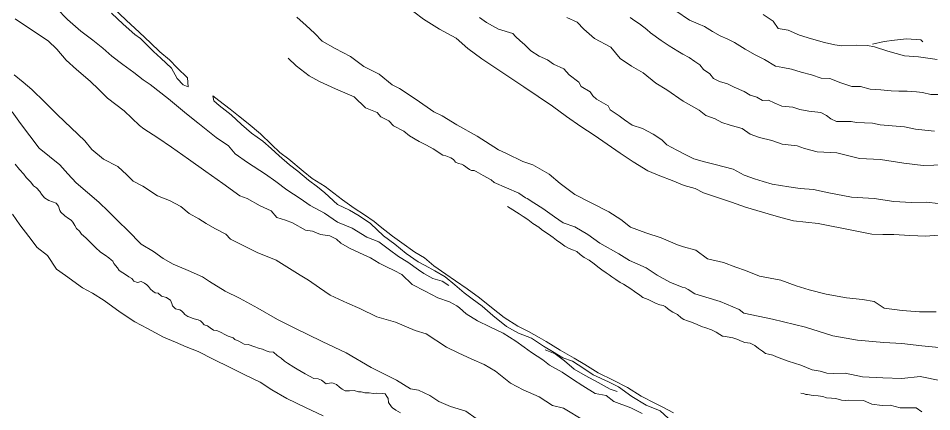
# Model space of a CAD drawing. Extents: x 683321 to 688873, y 7661944 to 7668387.
# Drawn here: x 686883.8 to 687184.1, y 7667443.6 to 7667573 of the extents above; entities that cross this region are included whole.
import ezdxf

# ---------------------------------------------------------------- set-up
doc = ezdxf.new("R2010")
doc.units = 0
doc.header["$MEASUREMENT"] = 0
doc.layers.add('01 CRESTA_Line', color=3, linetype='Continuous', lineweight=20)

msp = doc.modelspace()

# ---------------------------------------------------------------- linework, layer by layer
at = {"layer": '01 CRESTA_Line'}
for points in [[(686896.33, 7667576.35, 4270.27), (686899.99, 7667572.67, 4270.28), (686904.32, 7667568.84, 4270.31), (686908.25, 7667565.78, 4270.35), (686911.52, 7667563.23, 4270.39), (686914.47, 7667560.52, 4270.37), (686918.15, 7667557.85, 4270.38), (686921.78, 7667555.17, 4270.31), (686924.78, 7667552.78, 4270.26), (686927.08, 7667551.27, 4270.34), (686933.18, 7667546.5, 4270.21), (686939.05, 7667541.55, 4270.44), (686942.85, 7667538.67, 4270.51), (686948.85, 7667533.81, 4270.18), (686952.84, 7667531.09, 4269.82), (686955.08, 7667528.42, 4269.53), (686959.16, 7667525.56, 4269.21), (686965.02, 7667521.76, 4268.86), (686968.39, 7667519.38, 4268.57), (686972.01, 7667516.59, 4268.29), (686976.41, 7667513.7, 4267.99), (686979.72, 7667511.45, 4267.62), (686984.46, 7667508.92, 4267.07), (686988.74, 7667505.96, 4266.61), (686993.56, 7667503.99, 4266.19), (686998.35, 7667501.02, 4265.71), (687002.26, 7667499.44, 4265.35), (687005.78, 7667496.85, 4264.94), (687008.73, 7667494.62, 4264.6), (687011.88, 7667492.77, 4264.23), (687015.33, 7667490.24, 4263.79), (687017.1, 7667489.08, 4263.6), (687020.05, 7667487.4, 4263.29), (687023.15, 7667486.56, 4263.04), (687025.29, 7667485.12, 4262.82)], [(686914.46, 7667574.71, 4277.08), (686918.24, 7667571.1, 4276.66), (686922.06, 7667567.67, 4276.21), (686923.94, 7667566.33, 4276.07), (686928.23, 7667562.07, 4275.49), (686930.66, 7667559.88, 4275.09), (686934.18, 7667556.64, 4274.8), (686935.95, 7667553.19, 4274.42), (686937.98, 7667551.08, 4274.09), (686939.62, 7667550.5, 4274.03), (686939.44, 7667553.46, 4274.22), (686935.95, 7667556.77, 4274.65), (686933.49, 7667559.35, 4274.88), (686930.26, 7667562.04, 4275.28), (686927.22, 7667564.95, 4275.7), (686923.63, 7667568.39, 4276.13), (686919.22, 7667572.44, 4276.64), (686914.72, 7667576.66, 4277.1)], [(687010.63, 7667577.56, 4289.84), (687017.05, 7667572.73, 4289.87), (687022.23, 7667569.48, 4289.96), (687027.75, 7667566.47, 4290.07), (687031.58, 7667563.09, 4290.13), (687036.13, 7667559.71, 4290.24), (687040.76, 7667556.62, 4290.32), (687045.4, 7667553.53, 4290.33), (687050.03, 7667550.44, 4290.31), (687054.66, 7667547.35, 4290.33), (687059.37, 7667544.06, 4290.37), (687064.07, 7667540.76, 4290.43), (687068.78, 7667537.47, 4290.39), (687073.08, 7667534.54, 4290.33), (687077.38, 7667531.62, 4290.3), (687081.67, 7667528.7, 4290.24), (687085.97, 7667525.77, 4290.22), (687090.75, 7667522.84, 4290.19), (687094.74, 7667521.23, 4290.19), (687098.73, 7667519.62, 4290.18), (687102.73, 7667518, 4290.16), (687106.27, 7667517.01, 4290.13), (687109.11, 7667515.63, 4290.12), (687113.69, 7667514.06, 4290.12), (687118.27, 7667512.49, 4290.15), (687122.85, 7667510.92, 4290.16), (687126.59, 7667509.79, 4290.18), (687130.33, 7667508.67, 4290.16), (687134.51, 7667507.51, 4290.15), (687138.7, 7667506.36, 4290.15), (687142.73, 7667505.91, 4290.14), (687146.76, 7667505.46, 4290.14), (687150.65, 7667504.7, 4290.11), (687154.55, 7667503.94, 4290.06), (687159.48, 7667502.98, 4290.05), (687164.41, 7667502.01, 4290.04), (687168.03, 7667501.93, 4290.02), (687171.65, 7667501.85, 4289.97), (687176.93, 7667501.59, 4289.93), (687182.2, 7667501.33, 4289.89), (687186.27, 7667501.71, 4289.89)], [(686975.37, 7667573.38, 4280.3), (686978.44, 7667570.7, 4280.28), (686981.14, 7667568.17, 4280.25), (686983.67, 7667565.51, 4280.24), (686987.96, 7667563.06, 4280.21), (686992.99, 7667560.49, 4280.19), (686997.4, 7667557.18, 4280.17), (687002.44, 7667554.61, 4280.15), (687006.65, 7667551.17, 4280.14), (687009.14, 7667549.91, 4280.14), (687014.61, 7667546.28, 4280.13), (687020.4, 7667542.29, 4280.11), (687023.18, 7667540.91, 4280.1), (687027.96, 7667537.96, 4280.13), (687034.65, 7667534.26, 4280.14), (687041.67, 7667529.8, 4280.09), (687044.33, 7667528.49, 4280.09), (687049.66, 7667525.89, 4280.13), (687052.98, 7667524.85, 4280.16), (687058.34, 7667521.79, 4280.19), (687061.91, 7667518.67, 4280.15), (687066.8, 7667515, 4279.96), (687072.1, 7667512.28, 4280.12), (687077.89, 7667509.29, 4280.19), (687081.89, 7667506.85, 4280.18), (687085.09, 7667504.32, 4280.15), (687090.11, 7667502.43, 4280.1), (687095.19, 7667500.74, 4280.04), (687100.48, 7667498.49, 4280.01), (687102.52, 7667497.84, 4280.01), (687106.57, 7667496.7, 4280.02), (687110.42, 7667493.87, 4280.08), (687115.59, 7667492.72, 4280.1), (687119.71, 7667491.16, 4280.13), (687122.87, 7667490.04, 4280.14), (687127.42, 7667488.22, 4280.12), (687134.45, 7667486.81, 4280.12), (687139.58, 7667484.96, 4280.12), (687143.76, 7667483.73, 4280.1), (687149.43, 7667482.3, 4280.06), (687156.06, 7667481, 4280.12), (687161.37, 7667480.55, 4280.15), (687165.15, 7667479.87, 4280.18), (687168.49, 7667477.67, 4280.18), (687174.37, 7667476.86, 4280.16), (687180.07, 7667476.43, 4280.14), (687185.56, 7667476.49, 4280.2)], [(687186.18, 7667512.06, 4300.04), (687182.36, 7667512.52, 4300.07), (687177.47, 7667512.39, 4300.12), (687171.67, 7667512.78, 4300.13), (687165.2, 7667513.77, 4300.16), (687157.75, 7667514.12, 4300.07), (687150.31, 7667515.63, 4300.05), (687145.18, 7667516.64, 4300.15), (687140.86, 7667517.03, 4300.15), (687137.13, 7667517.56, 4300.24), (687131.6, 7667518.49, 4300.2), (687128.7, 7667519.34, 4300.18), (687125.79, 7667520.2, 4300.22), (687122.75, 7667521.25, 4300.25), (687122.45, 7667521.41, 4300.25), (687118.78, 7667523.33, 4300.27), (687115.86, 7667524.14, 4300.27), (687112.94, 7667524.94, 4300.25), (687109.41, 7667525.84, 4300.22), (687105.88, 7667526.73, 4300.18), (687102.98, 7667528.19, 4300.15), (687100.33, 7667529.62, 4300.11), (687096.97, 7667531.36, 4300.07), (687095.33, 7667533.07, 4300.05), (687092.47, 7667534.91, 4300.08), (687088.96, 7667536.79, 4300.08), (687085.58, 7667537.83, 4300.06), (687083.08, 7667539.58, 4300.05), (687081.33, 7667540.89, 4300.03), (687078.41, 7667542.94, 4299.96), (687077.75, 7667544.24, 4299.96), (687073.84, 7667546.46, 4299.96), (687072.7, 7667547.48, 4299.96), (687071.84, 7667548.79, 4299.97), (687068.86, 7667550.64, 4299.99), (687068.08, 7667552.01, 4299.98), (687064.9, 7667554.44, 4300.01), (687063.17, 7667556.35, 4300), (687059.77, 7667557.96, 4300.02), (687057.72, 7667559.33, 4300.04), (687055.04, 7667560.61, 4300.05), (687052.34, 7667562.32, 4300.03), (687050.22, 7667564.37, 4299.99), (687048.83, 7667565.6, 4299.95), (687047.29, 7667567.02, 4299.91), (687046.42, 7667568.01, 4299.9), (687041.65, 7667569.49, 4299.88), (687037.76, 7667571.67, 4299.89), (687035.4, 7667573.34, 4299.88)], [(687064.11, 7667573.31, 4309.98), (687067.47, 7667571.75, 4309.99), (687069.7, 7667569.49, 4310), (687073.23, 7667566.33, 4310.08), (687078.62, 7667563.49, 4310.1), (687081.68, 7667559.82, 4310.14), (687085.35, 7667557.23, 4310.11), (687089.18, 7667555.11, 4310.08), (687093.37, 7667551.7, 4310.07), (687097.04, 7667549.45, 4310.05), (687102.4, 7667545.78, 4310.02), (687107.6, 7667542.81, 4310.09), (687109.81, 7667541.06, 4310.14), (687112.93, 7667539.95, 4310.14), (687115.04, 7667538.76, 4310.13), (687117.79, 7667537.88, 4310.12), (687121.75, 7667536.82, 4310.1), (687124.36, 7667534.93, 4310.15), (687127.43, 7667533.81, 4310.16), (687131.49, 7667532.78, 4310.14), (687134.89, 7667531.63, 4310.17), (687139.87, 7667531.01, 4310.17), (687142.25, 7667530.14, 4310.17), (687146.48, 7667529.13, 4310.17), (687152.87, 7667528.74, 4310.12), (687160.39, 7667526.89, 4310.13), (687167.23, 7667526.54, 4310.06), (687174.92, 7667525.33, 4309.96), (687181.33, 7667524.57, 4309.97), (687188.25, 7667524.84, 4310.05)], [(687084.97, 7667573.24, 4319.99), (687086.48, 7667572.16, 4319.97), (687087.99, 7667571.19, 4319.97), (687090.39, 7667569.33, 4319.99), (687091.62, 7667568.25, 4319.99), (687095.19, 7667565.76, 4319.96), (687097.75, 7667563.93, 4320), (687100.65, 7667562.2, 4320.02), (687102.31, 7667561.21, 4320.02), (687104.3, 7667560.09, 4320.01), (687106.25, 7667558.86, 4319.99), (687107.88, 7667557.76, 4320), (687109.03, 7667556.14, 4319.99), (687111.19, 7667554.78, 4320), (687112.34, 7667553.26, 4320), (687114.35, 7667552.28, 4319.99), (687116.92, 7667551.44, 4319.98), (687119.16, 7667550.38, 4319.94), (687122.46, 7667548.89, 4319.9), (687124.36, 7667547.69, 4319.9), (687126.64, 7667547.04, 4319.91), (687128.47, 7667545.94, 4319.93), (687130.38, 7667546.04, 4319.89), (687132.35, 7667545.19, 4319.89), (687134.78, 7667544.15, 4319.9), (687138.41, 7667543.77, 4319.91), (687140.79, 7667543.03, 4319.92), (687143.7, 7667542.5, 4319.94), (687147.66, 7667541.98, 4319.96), (687149.47, 7667541.05, 4320), (687150.97, 7667539.98, 4320.03), (687152.84, 7667539.12, 4320.04), (687157.59, 7667539.11, 4320.13), (687159.4, 7667538.73, 4320.17), (687164.62, 7667538.52, 4320.23), (687167.11, 7667537.98, 4320.24), (687171.11, 7667537.64, 4320.22), (687175.1, 7667537.3, 4320.2), (687178.74, 7667536.56, 4320.11), (687181.88, 7667536.22, 4320.03), (687185.02, 7667535.88, 4320.08)], [(687186.66, 7667547.94, 4330.08), (687183.77, 7667547.98, 4329.94), (687181.05, 7667548.64, 4330.01), (687179.12, 7667548.86, 4329.94), (687176.08, 7667549.03, 4330.07), (687173.32, 7667549.04, 4330.19), (687170.74, 7667549.18, 4330.28), (687167.42, 7667549.51, 4330.39), (687163.83, 7667549.73, 4330.31), (687160.71, 7667550.54, 4330.26), (687157.87, 7667550.6, 4330.19), (687154.21, 7667551.77, 4330.29), (687150.64, 7667553.19, 4330.26), (687147.78, 7667553.38, 4330.21), (687144.61, 7667554.44, 4330.37), (687141.17, 7667555.33, 4330.14), (687137.96, 7667556.27, 4330.28), (687135.18, 7667556.8, 4330.27), (687132.76, 7667557.27, 4330.02), (687129.16, 7667559.48, 4329.97), (687126, 7667561.06, 4330.01), (687122.71, 7667562.88, 4329.96), (687119.29, 7667565.11, 4329.96), (687117.02, 7667566.21, 4330.07), (687114.52, 7667567.31, 4329.9), (687111.97, 7667568.68, 4329.9), (687109.41, 7667570.36, 4329.99), (687107.28, 7667571.17, 4329.83), (687104.5, 7667572.4, 4329.84), (687099.96, 7667575.5, 4329.85)], [(687128.73, 7667574.26, 4340.11), (687131.96, 7667572.07, 4340.1), (687133.66, 7667569.69, 4340.1), (687136.92, 7667569.07, 4340.13), (687140.67, 7667567.51, 4340.15), (687144.57, 7667566.27, 4340.14), (687148.83, 7667565.07, 4340.11), (687152.29, 7667564.3, 4340.1), (687154.41, 7667563.95, 4339.92), (687159.32, 7667564.16, 4340.12), (687162.97, 7667564.09, 4339.77), (687165.26, 7667563.59, 4338.87), (687169.72, 7667562.2, 4338.57), (687175.14, 7667560.7, 4338.98), (687179.77, 7667560.39, 4339.81), (687182.81, 7667559.91, 4340.01), (687185.85, 7667559.42, 4339.96)], [(687088.9, 7667443, 4255.14), (687085.15, 7667444.85, 4255.57), (687079.61, 7667446.93, 4256.14), (687077.03, 7667448.91, 4256.43), (687073.41, 7667449.57, 4256.75), (687069.39, 7667452.08, 4257.22), (687065.99, 7667454.24, 4257.61), (687062.63, 7667456.58, 4258.05), (687058.39, 7667458.89, 4258.58), (687056.25, 7667460.65, 4259.18), (687052.55, 7667463.04, 4259.65), (687050.14, 7667464.83, 4259.13), (687047.41, 7667466.79, 4259.29), (687043.14, 7667469.38, 4259.82), (687038.8, 7667471.45, 4259.93), (687034.73, 7667473.44, 4260), (687031.06, 7667475.76, 4260.05), (687028.84, 7667477.71, 4260.02), (687027.95, 7667478.38, 4260), (687025.57, 7667479.72, 4259.97), (687021.69, 7667481.05, 4259.93), (687017.54, 7667483.2, 4259.93), (687013.3, 7667485.41, 4259.93), (687009.84, 7667488.69, 4259.98), (687007.39, 7667489.99, 4259.98), (687004.86, 7667491.26, 4259.98), (687002.44, 7667492.41, 4260.06), (686999.56, 7667494.16, 4260.09), (686996, 7667495.84, 4260.09), (686992.62, 7667497.37, 4260.18), (686989.86, 7667499.05, 4260.24), (686988.37, 7667500.33, 4260.26), (686986.2, 7667501.44, 4260.27), (686983.1, 7667501.86, 4260.28), (686980.45, 7667502.97, 4260.31), (686978.25, 7667503.3, 4260.34), (686973.93, 7667505.7, 4260.4), (686971.67, 7667506.64, 4260.43), (686968.77, 7667507.52, 4260.43), (686966.9, 7667509.71, 4260.49), (686963.29, 7667511.3, 4260.5), (686958.97, 7667513.71, 4260.54), (686956.66, 7667514.63, 4260.54), (686951.03, 7667518.64, 4260.59), (686945.41, 7667522.64, 4260.63), (686939.78, 7667526.65, 4260.68), (686934.15, 7667530.65, 4260.75), (686929.6, 7667533.65, 4260.75), (686925.06, 7667536.64, 4260.58), (686923.65, 7667537.74, 4260.53), (686918.6, 7667542.56, 4260.5), (686913.15, 7667546.8, 4260.21), (686910.25, 7667549.58, 4260.22), (686907.35, 7667552.36, 4260.31), (686902.86, 7667556.18, 4260.38), (686899.48, 7667559.26, 4260.4), (686896.39, 7667562.9, 4260.41), (686893.58, 7667565.63, 4260.4), (686888.16, 7667569.23, 4260.41), (686882.73, 7667572.83, 4260.4)], [(687164.61, 7667564.57, 4340.19), (687168.44, 7667565.42, 4340.27), (687171.85, 7667565.81, 4340.27), (687175.8, 7667566.31, 4340.23), (687180.5, 7667565.9, 4340.16), (687181.22, 7667565.26, 4340.16)], [(687188.71, 7667464.45, 4270.29), (687180.87, 7667465.26, 4270.23), (687174.25, 7667465.99, 4270.19), (687168.36, 7667466.34, 4270.12), (687159.7, 7667467.11, 4270.04), (687151.64, 7667468.51, 4269.99), (687142.64, 7667471.36, 4269.96), (687131.79, 7667474.07, 4270.02), (687122.27, 7667476.01, 4270.05), (687120.74, 7667477.18, 4270.04), (687114.49, 7667479.87, 4270.06), (687106.26, 7667482.37, 4270.07), (687103.97, 7667483.76, 4270.09), (687103, 7667484.31, 4270.09), (687102.03, 7667484.56, 4270.09), (687098.03, 7667486.25, 4270.11), (687093.87, 7667488.47, 4270.11), (687090.17, 7667490.92, 4270.14), (687084.75, 7667493.28, 4270.2), (687081.26, 7667495.54, 4270.26), (687074.99, 7667499.07, 4270.16), (687071.03, 7667501.89, 4270.17), (687066.75, 7667504.39, 4270.11), (687062.87, 7667505.7, 4270.08), (687060.1, 7667507.68, 4270.14), (687056.28, 7667510.41, 4270.2), (687053.28, 7667512.27, 4270.19), (687051.05, 7667513.75, 4270.2), (687050.5, 7667513.96, 4270.2), (687048.34, 7667515.52, 4270.19), (687044.3, 7667517.23, 4270.11), (687040.26, 7667518.95, 4270.09), (687039.23, 7667519.9, 4270.11), (687036.57, 7667521.29, 4270.09), (687034.26, 7667522.66, 4270.07), (687033.64, 7667522.99, 4270.07), (687032.83, 7667522.97, 4270.06), (687032.08, 7667523.3, 4270.05), (687030.18, 7667524.72, 4270.04), (687029.54, 7667525, 4270.04), (687028.48, 7667525.29, 4270.03), (687027.51, 7667525.72, 4270.03), (687026.9, 7667526.56, 4270.03), (687025.93, 7667527.06, 4270.05), (687024.3, 7667527.82, 4270.07), (687023.35, 7667528, 4270.08), (687020.19, 7667530.08, 4270.11), (687017.99, 7667531.25, 4270.11), (687015.6, 7667532.54, 4270.1), (687012.39, 7667534.31, 4270.08), (687010.56, 7667535.87, 4270.07), (687007.18, 7667537.65, 4270.05), (687005.56, 7667539.3, 4270.05), (687003.01, 7667540.63, 4270.06), (687001.79, 7667541.99, 4270.04), (686997.95, 7667543.57, 4270.02), (686994.17, 7667547.2, 4270.01), (686991.11, 7667548.49, 4270.03), (686988.06, 7667549.77, 4270.11), (686982.79, 7667552.22, 4270.27), (686979.45, 7667554.12, 4270.4), (686975.15, 7667557.4, 4270.64), (686972.47, 7667559.87, 4270.83)], [(687069.97, 7667440.56, 4252.51), (687063.06, 7667444.78, 4252.41), (687059.41, 7667445.61, 4252.37), (687055.04, 7667448.42, 4252.31), (687049.78, 7667450.75, 4252.24), (687045.6, 7667452.97, 4252.19), (687040.62, 7667456.97, 4252.11), (687036.91, 7667459.06, 4252.06), (687032.92, 7667460.87, 4252.1), (687028.45, 7667462.92, 4252.09), (687024.51, 7667464.83, 4252.18), (687017.87, 7667469.24, 4252.04), (687014.3, 7667470.33, 4251.96), (687007.84, 7667473.09, 4251.81), (687001.67, 7667474.77, 4251.68), (686996.03, 7667477.57, 4251.54), (686992.06, 7667479.24, 4251.45), (686986.35, 7667481.9, 4251.32), (686982.76, 7667484.38, 4251.23), (686979.18, 7667486.86, 4251.13), (686976.47, 7667488.48, 4251.06), (686973.77, 7667490.1, 4251), (686971.18, 7667491.77, 4250.93), (686968.59, 7667493.44, 4250.78), (686965.56, 7667494.62, 4250.7), (686962.54, 7667495.8, 4250.65), (686956.36, 7667498.88, 4250.29), (686953.58, 7667500.3, 4250.31), (686952.05, 7667502, 4250.32), (686948.41, 7667503.87, 4250.36), (686945.54, 7667505.52, 4250.41), (686943.11, 7667507.01, 4250.43), (686939.93, 7667508.76, 4250.47), (686937.26, 7667511.07, 4250.45), (686933.52, 7667513.04, 4250.49), (686929.56, 7667514.58, 4250.47), (686924.72, 7667517.81, 4250.43), (686921.54, 7667519.44, 4250.4), (686919.49, 7667521.53, 4250.35), (686916.45, 7667524.22, 4250.36), (686911.8, 7667526.69, 4250.28), (686907.97, 7667529.9, 4250.34), (686905.66, 7667532.69, 4250.36), (686901.17, 7667537, 4250.36), (686896.68, 7667541.31, 4250.34), (686892.46, 7667545.45, 4250.35), (686888.25, 7667549.59, 4250.34), (686885.36, 7667552.02, 4250.31), (686882.46, 7667554.46, 4250.26)], [(687097.47, 7667441.46, 4256.53), (687094.85, 7667443.81, 4256.86), (687090.16, 7667445.78, 4257.35), (687085.52, 7667448.59, 4257.85), (687081.16, 7667451.77, 4258.34), (687077.81, 7667453.4, 4258.83), (687072.74, 7667455.71, 4259.38), (687069.69, 7667457.81, 4259.74), (687066.01, 7667460.26, 4260.11), (687062.76, 7667461.29, 4260.41), (687059.95, 7667463.06, 4260.71), (687056.47, 7667465.16, 4261.05), (687052.5, 7667467.82, 4261.41), (687048.19, 7667469.47, 4261.86), (687044.27, 7667471.57, 4262.32), (687039.75, 7667475.21, 4262.68), (687036.27, 7667478.33, 4263.16), (687032.97, 7667480.7, 4263.59), (687030.37, 7667482.71, 4264.02), (687027.35, 7667485.33, 4264.18), (687024.07, 7667487.95, 4264.63), (687020.67, 7667489.91, 4265.03), (687017.54, 7667491.74, 4265.59), (687015.24, 7667492.86, 4265.85), (687011.27, 7667495.61, 4266.38), (687007.56, 7667498.69, 4266.8), (687003.87, 7667501.42, 4267.34), (686999.6, 7667505.54, 4267.63), (686995.85, 7667508.03, 4268.03), (686992.63, 7667509.92, 4268.4), (686988.69, 7667511.8, 4268.78), (686984.58, 7667515.61, 4269.33), (686982.15, 7667517.59, 4269.56), (686979.17, 7667519.72, 4269.86), (686975.72, 7667522.75, 4270.33), (686972.9, 7667524.86, 4270.61), (686969.5, 7667527.79, 4271.03), (686966.86, 7667530.19, 4271.26), (686964.15, 7667532.56, 4271.6), (686960.47, 7667535.25, 4271.87), (686957.17, 7667538.12, 4272.1), (686953.78, 7667541.3, 4272.41), (686949.76, 7667544.29, 4272.75), (686948.05, 7667545.84, 4272.91), (686947.71, 7667547.52, 4272.99), (686949.68, 7667545.97, 4272.99), (686953.41, 7667543.1, 4272.53), (686956.21, 7667540.91, 4272.35), (686959.38, 7667538.43, 4272.12), (686963.4, 7667535.06, 4271.68), (686967.07, 7667531.48, 4271.3), (686969.81, 7667528.9, 4271.08), (686972.69, 7667526.65, 4270.67), (686977.46, 7667522.76, 4270.18), (686980.39, 7667520.36, 4269.88), (686984.64, 7667517.63, 4269.41), (686987.46, 7667515.51, 4269.08), (686990.4, 7667513.27, 4268.7), (686994.23, 7667510.51, 4268.32), (686997.56, 7667508.36, 4267.95), (687000.82, 7667506.17, 4267.64), (687002.79, 7667504.5, 4267.48), (687006.75, 7667501.35, 4267.09), (687009.86, 7667499.14, 4266.68), (687014.19, 7667496.09, 4266.18), (687017.29, 7667494.26, 4265.73), (687020.4, 7667491.62, 4265.26), (687024.36, 7667488.78, 4264.7), (687027.52, 7667486.65, 4264.3), (687031.39, 7667483.98, 4263.98), (687035.4, 7667481.01, 4263.43), (687039.35, 7667477.86, 4262.92), (687043.51, 7667474.62, 4262.57), (687048.02, 7667471.75, 4262.08), (687051.57, 7667469.96, 4261.73), (687055.06, 7667467.96, 4261.32), (687057.32, 7667466.65, 4261.12), (687061.94, 7667463.88, 4260.63), (687066.55, 7667461.23, 4260.17), (687070.08, 7667459.07, 4259.86), (687074.45, 7667456.32, 4259.3), (687079.32, 7667453.95, 4258.78), (687084.03, 7667451.5, 4258.16), (687088.56, 7667448.67, 4257.69), (687093.3, 7667446.32, 4257.16), (687095.68, 7667445.09, 4256.82), (687099.15, 7667443.16, 4256.4)], [(687034.35, 7667441.32, 4240.63), (687030.95, 7667443.78, 4240.64), (687025.83, 7667445.24, 4240.57), (687022.08, 7667446.89, 4240.51), (687019.07, 7667448.89, 4240.46), (687015.34, 7667450.66, 4240.4), (687012.76, 7667451.09, 4239.81), (687008.1, 7667453.94, 4240.44), (686999.81, 7667458.1, 4240.27), (686991.52, 7667462.93, 4240.14), (686983.63, 7667466.71, 4240.05), (686974.49, 7667471.14, 4240.02), (686969, 7667473.94, 4240.1), (686962.53, 7667477.61, 4240.22), (686956.55, 7667480.97, 4240.29), (686951.81, 7667483.24, 4240.31), (686946.62, 7667486.46, 4240.3), (686944.28, 7667487.93, 4240.29), (686939.57, 7667490.06, 4240.27), (686934.74, 7667492.1, 4240.28), (686931.42, 7667493.98, 4240.3), (686928.19, 7667496.24, 4240.31), (686924.13, 7667498.69, 4240.29), (686919.78, 7667503.19, 4240.25), (686916.59, 7667506.3, 4240.24), (686913.4, 7667509.42, 4240.26), (686910.2, 7667512.53, 4240.26), (686906.5, 7667515.72, 4240.24), (686902.8, 7667518.91, 4240.22), (686900.1, 7667521.86, 4240.24), (686897.41, 7667524.81, 4240.21), (686894, 7667527.53, 4240.16), (686890.59, 7667530.25, 4240.12), (686887.56, 7667534.33, 4240.04), (686884.53, 7667538.4, 4239.97), (686881.72, 7667542.25, 4239.95)], [(687009.41, 7667443.17, 4230.25), (687007.93, 7667444.12, 4230.24), (687006.83, 7667444.85, 4230.33), (687006.49, 7667445.19, 4230.33), (687005.5, 7667446.57, 4230.36), (687005.43, 7667447.87, 4230.73), (687004.97, 7667448.55, 4231.28), (687004.41, 7667449.43, 4231.58), (687003.43, 7667449.52, 4230.95), (687001.68, 7667449.71, 4230.35), (687000.57, 7667449.54, 4230.4), (686999.16, 7667449.81, 4229.85), (686997.72, 7667449.78, 4230.34), (686996.5, 7667450.08, 4230.17), (686995.61, 7667450.16, 4230.23), (686994.24, 7667450.55, 4230.09), (686992.7, 7667450.46, 4230.18), (686991.26, 7667450.43, 4230.11), (686990.22, 7667450.95, 4230.14), (686989.43, 7667451.7, 4229.94), (686988.41, 7667452.52, 4229.93), (686987.31, 7667453, 4230.07), (686986.68, 7667453.05, 4230.01), (686984.99, 7667452.75, 4230.19), (686983.46, 7667453.94, 4229.72), (686982.34, 7667454.4, 4229.68), (686980.95, 7667454.55, 4229.91), (686979.54, 7667455.31, 4230.23), (686978.04, 7667456.04, 4230.27), (686976.73, 7667456.81, 4230.36), (686975.45, 7667457.55, 4230.24), (686974.32, 7667458.23, 4230.29), (686972.31, 7667459.54, 4230.25), (686971.29, 7667460.17, 4230.32), (686970.18, 7667461.17, 4230.34), (686968.85, 7667462.07, 4230.47), (686967.63, 7667463.18, 4230.2), (686966.21, 7667463.33, 4230.33), (686965.29, 7667463.65, 4230.31), (686964.08, 7667464.19, 4230.33), (686962.75, 7667464.51, 4230.39), (686961.52, 7667464.93, 4230.42), (686959.3, 7667465.72, 4230.36), (686958.04, 7667465.85, 4230.48), (686956.24, 7667466.75, 4230.5), (686954.96, 7667467.34, 4230.21), (686954.44, 7667467.83, 4230.02), (686952.73, 7667468.38, 4230.32), (686951.65, 7667469.02, 4230.3), (686950.43, 7667469.65, 4230.25), (686949.03, 7667470.27, 4230.19), (686947.92, 7667470.39, 4230.46), (686946.82, 7667471.2, 4230.39), (686945.98, 7667471.88, 4230.24), (686944.92, 7667472.11, 4230.5), (686944.23, 7667472.88, 4230.46), (686943.66, 7667473.43, 4230.34), (686942.86, 7667473.81, 4230.42), (686941.54, 7667474.15, 4230.57), (686940.97, 7667474.37, 4230.49), (686940.13, 7667474.63, 4230.48), (686939.5, 7667474.94, 4230.49), (686938.53, 7667475.6, 4230.47), (686938.12, 7667476.13, 4230.49), (686937.46, 7667476.77, 4230.45), (686936.87, 7667477.11, 4230.53), (686935.45, 7667477.42, 4230.33), (686934.52, 7667478.45, 4230.51), (686934.25, 7667479.15, 4230.53), (686933.84, 7667480.33, 4230.43), (686932.89, 7667480.87, 4230.53), (686932.54, 7667481.11, 4230.47), (686930.88, 7667481.64, 4230.65), (686929.8, 7667482.53, 4230.22), (686928.77, 7667482.68, 4230.51), (686927.98, 7667483.23, 4230.57), (686927.27, 7667483.86, 4230.66), (686926.56, 7667484.73, 4230.78), (686926.08, 7667485.31, 4230.59), (686925.25, 7667485.92, 4230.55), (686924.19, 7667486.41, 4230.49), (686922.97, 7667486.12, 4230.45), (686921.77, 7667486.55, 4230.48), (686921.15, 7667487.36, 4230.4), (686920.16, 7667487.93, 4230.39), (686919.37, 7667488.55, 4230.41), (686918.16, 7667489.32, 4230.18), (686916.98, 7667490.06, 4230.27), (686916.35, 7667490.91, 4230.22), (686915.19, 7667492.32, 4230.32), (686914.89, 7667493.12, 4230.14), (686914.33, 7667493.54, 4230.3), (686913.56, 7667494.26, 4230.49), (686912.32, 7667495.11, 4230.58), (686910.82, 7667496.08, 4230.7), (686909.11, 7667497.6, 4230.63), (686907.79, 7667498.93, 4230.58), (686905.94, 7667500.79, 4230.5), (686904.59, 7667501.97, 4230.72), (686903.85, 7667503.02, 4230.54), (686902.93, 7667503.85, 4230.63), (686902.35, 7667504.9, 4230.46), (686901.73, 7667505.9, 4230.42), (686901.16, 7667506.6, 4230.29), (686900.27, 7667507.14, 4230.31), (686899.03, 7667507.99, 4230.52), (686897.71, 7667509.25, 4230.45), (686897.38, 7667509.78, 4230.38), (686897.01, 7667511.19, 4230.07), (686896.17, 7667512.17, 4230.26), (686893.84, 7667513.03, 4230.08), (686892.34, 7667513.91, 4230.05), (686891.41, 7667515.16, 4230.01), (686890.9, 7667516.07, 4229.97), (686889.79, 7667517.21, 4229.96), (686888.81, 7667517.94, 4230.06), (686887.84, 7667519.12, 4229.99), (686886.93, 7667520.09, 4229.96), (686886.31, 7667520.62, 4230.11), (686885.54, 7667521.7, 4229.97), (686884.2, 7667523.3, 4229.87), (686882.72, 7667525.07, 4229.96)], [(687044.67, 7667511.12, 4263.02), (687045.47, 7667510.54, 4263.03), (687048.4, 7667508.71, 4262.93), (687049.74, 7667507.81, 4262.74), (687051.27, 7667506.81, 4262.51), (687052.95, 7667505.51, 4262.48), (687054.89, 7667504.28, 4262.25), (687055.8, 7667503.56, 4262.31), (687056.93, 7667502.8, 4262.32), (687058.11, 7667501.98, 4262.29), (687059.67, 7667500.86, 4262.17), (687060.73, 7667500.03, 4262.11), (687062.11, 7667498.99, 4261.89), (687063.5, 7667498.06, 4261.6), (687064.89, 7667497.26, 4261.57), (687066.27, 7667496.75, 4261.53), (687067.46, 7667496.26, 4261.64), (687068.51, 7667495.31, 4261.7), (687069.79, 7667494.3, 4261.47), (687071.42, 7667493.42, 4261.25), (687073.11, 7667492.25, 4260.96), (687074.29, 7667491.28, 4260.79), (687075.61, 7667490.24, 4260.54), (687077.1, 7667489.27, 4260.41), (687078.03, 7667488.6, 4260.36), (687078.94, 7667487.96, 4260.18), (687080.26, 7667487.03, 4260.37), (687081.64, 7667486.12, 4260.38), (687082.75, 7667485.52, 4260.34), (687085.15, 7667484.03, 4260.33), (687086.34, 7667483.1, 4260.26), (687088.17, 7667481.88, 4260.25), (687089.09, 7667481.2, 4260.32), (687090.87, 7667480.49, 4260.21), (687092.21, 7667479.86, 4260.29), (687093.5, 7667479.23, 4260.3), (687094.71, 7667478.79, 4260.33), (687095.85, 7667478.48, 4260.24), (687096.47, 7667478.2, 4260.31), (687097.19, 7667477.52, 4260.24), (687098.05, 7667476.83, 4260.34), (687099, 7667476.3, 4260.35), (687100.47, 7667475.51, 4260.37), (687101.73, 7667474.45, 4260.27), (687102.55, 7667473.88, 4260.52), (687103.76, 7667473.51, 4260.59), (687104.84, 7667473.14, 4260.64), (687106.79, 7667472.41, 4260.45), (687108.4, 7667471.62, 4260.46), (687109.84, 7667471.21, 4260.32), (687111.64, 7667470.54, 4260.52), (687113.25, 7667469.7, 4260.49), (687114.41, 7667469.01, 4260.69), (687115.27, 7667468.44, 4260.66), (687115.53, 7667468.43, 4260.61), (687116.87, 7667468.23, 4260.58), (687118.73, 7667467.84, 4260.28), (687120.34, 7667467.37, 4260.19), (687121.22, 7667466.86, 4260.39), (687122.7, 7667466.36, 4260.59), (687124.41, 7667466.18, 4260.6), (687125.95, 7667465.31, 4260.55), (687127.14, 7667464.4, 4260.51), (687128.45, 7667463.51, 4260.44), (687129.45, 7667462.7, 4260.44), (687130.46, 7667462.46, 4260.37), (687131.84, 7667462.23, 4260.38), (687133.05, 7667461.66, 4260.09), (687136.85, 7667460.24, 4260.05), (687141.07, 7667458.9, 4260.01), (687144.82, 7667457.3, 4260), (687147.39, 7667456.93, 4259.97), (687149.56, 7667456.31, 4260), (687151.85, 7667456.12, 4260.02), (687155.67, 7667456.24, 4259.98), (687161.29, 7667455.09, 4259.87), (687168.01, 7667454.72, 4259.92), (687174.32, 7667454.48, 4260.07), (687180.27, 7667455.12, 4260.12), (687187.34, 7667453.77, 4260.16)], [(686983.98, 7667442.19, 4220.63), (686978.23, 7667444.96, 4220.44), (686972.03, 7667447.93, 4220.38), (686967.14, 7667450.75, 4220.27), (686963.31, 7667453.25, 4220.16), (686958.26, 7667455.75, 4220.22), (686953.45, 7667458.1, 4220.27), (686947.83, 7667460.9, 4220.27), (686942.87, 7667463.36, 4220.2), (686938.93, 7667464.96, 4220.18), (686935.48, 7667466.49, 4220.15), (686931.53, 7667468.11, 4220.08), (686926.21, 7667470.95, 4220.01), (686922.1, 7667473.2, 4220.03), (686917.23, 7667476.37, 4220.02), (686912.01, 7667480.19, 4220), (686908.11, 7667482.63, 4219.95), (686904.83, 7667484.36, 4219.91), (686899.31, 7667488.37, 4219.93), (686896.38, 7667490.47, 4219.97), (686893.32, 7667494.95, 4220.07), (686889.92, 7667497.58, 4220.07), (686887.21, 7667501.21, 4220.08), (686884.26, 7667505.09, 4220.11), (686881.84, 7667508.56, 4220.2)], [(687057.04, 7667463.98, 4260.65), (687060.28, 7667462.61, 4260.26), (687063.34, 7667460.33, 4259.86), (687066.58, 7667457.58, 4259.4), (687070.19, 7667455.48, 4258.89), (687074.45, 7667453.2, 4258.38), (687078.34, 7667451.01, 4257.87), (687080.65, 7667450.2, 4257.66)], [(687141.07, 7667449.64, 4251.4), (687141.94, 7667449.52, 4251.39), (687142.71, 7667449.29, 4251.45), (687143.29, 7667449.29, 4251.24), (687145.14, 7667448.93, 4251.11), (687146.8, 7667448.78, 4251.03), (687148.34, 7667448.6, 4250.97), (687149.55, 7667448.18, 4250.9), (687151.15, 7667448.08, 4250.81), (687152.57, 7667447.87, 4250.73), (687154.48, 7667447.36, 4250.65), (687155.72, 7667447.27, 4250.58), (687156.61, 7667447.41, 4250.61), (687161.71, 7667447.3, 4250.39), (687164.39, 7667446.06, 4250.28), (687167.76, 7667445.61, 4250.23), (687170.49, 7667445.73, 4250.21), (687173.71, 7667444.87, 4250.14), (687178.94, 7667444.83, 4250.05), (687180.83, 7667443.5, 4250.02)]]:
    msp.add_polyline3d(points, dxfattribs=at)

doc.saveas('drawing.dxf')
